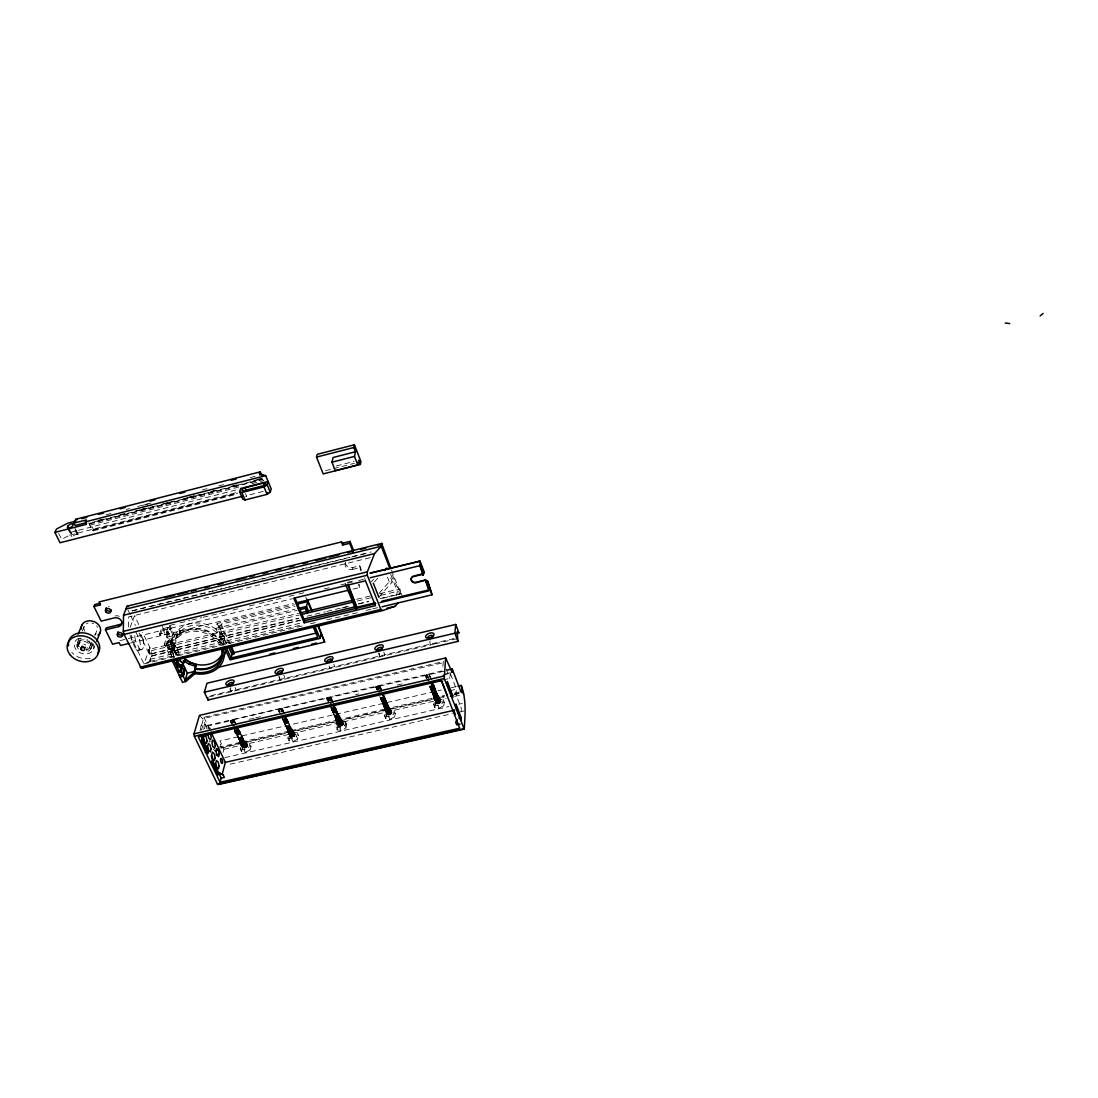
<?xml version="1.0" encoding="UTF-8"?>
<svg xmlns="http://www.w3.org/2000/svg" width="1098" height="1098" viewBox="0 0 1098 1098"><rect width="100%" height="100%" fill="white"/><g stroke="black" fill="none" stroke-linecap="round" stroke-linejoin="round"><path stroke-width="0.75" stroke-dasharray="5 3.75" d="M225.79 643.524A26.887 21.686 15.3 0 0 205.985 624.282A26.887 21.686 15.3 0 0 178.658 629.648C173.525 635.866 170.67 644.293 170.986 652.349L172.757 652.336L175.062 645.391L179.111 654.394M172.757 652.336L172.77 646.969L171 646.598M177.08 655.355L173.306 645.404L173.319 639.681L175.872 640.216L175.845 645.391L179.77 654.106M174.555 644.155L173.758 643.991L173.745 649.357L174.541 649.343C174.157 642.838 176.421 636.085 180.69 631.158A24.293 19.586 15.3 0 1 206.122 626.546A24.293 19.586 15.3 0 1 223.484 644.993M336.345 720.59C342.919 733.327 331.171 717.817 340.407 720.672C344.141 718.737 332.9 709.733 333.586 705.616L341.986 725.504C336.743 728.592 333.092 717.255 339.68 717.886M128.48 626.917L128.59 616.925L370.602 557.551M206.273 728.811L206.287 728.345A2.759 0.974 77.4 0 0 204.502 724.611L201.085 725.545A2.759 0.988 77.4 0 0 200.893 727.686A2.759 0.988 77.4 0 0 201.758 730.197M335.412 707.839L342.96 724.639L340.943 719.423L343.139 724.323L341.149 719.492L343.152 723.5L341.464 719.657L343.235 724.021L341.986 725.504L332.955 707.62M282.982 720.027L290.407 736.785L293.811 736.525L295.033 734.521L285.109 716.816M461.105 711.971L461.393 708.622L455.89 694.224L456.356 689.187L450.317 673.403L442 675.325M443.139 679.95L449.823 678.399L450.317 673.403M236.523 729.868L246.103 747.436L247.448 745.679L245.65 741.74L244.387 741.356L237.113 727.905L246.103 747.436C241.025 750.442 236.99 739.476 243.605 739.942M442.851 666.472L443.372 661.559L203.926 717.323L200.042 730.692M335.878 667.145L435.041 643.853L435.124 642.893A5.449 5.174 -57.9 0 0 434.767 640.985M384.327 696.557L391.602 713.508L389.653 708.251L391.849 712.616L390.215 708.594L391.766 712.369L388.816 712.204L387.004 714.427L390.229 714.606L391.766 712.369L381.884 692.92L390.655 714.373L382.571 697.724M384.382 655.739L384.478 654.806A5.421 5.119 -60.3 0 0 384.135 652.898L383.724 652.075M379.373 653.104L379.277 654.037A5.421 5.119 -60.1 0 0 379.606 655.945L380.073 656.659M208.908 696.969L284.615 679.182L284.711 678.235A5.38 5.01 -63.6 0 0 284.409 676.354L283.778 675.188M235.494 690.711L235.603 689.777A5.366 4.941 -64.7 0 0 235.301 687.897L235.123 687.485M279.743 676.546L279.647 677.48A5.38 5.01 -63.4 0 0 279.949 679.36L280.333 680.184M390.723 574.391L397.325 591.369L396.405 596.832L396.707 594.841L381.775 598.437M346.735 724.845L345.623 722.059L341.643 721.304L336.825 723.815L335.988 727.109L337.141 729.772L341.121 730.541L345.952 728.015L346.735 724.845L345.623 722.059L344.813 725.339L345.952 728.015L345.623 722.059M443.784 705.671L444.347 702.404L443.304 699.701L439.09 698.973L434.3 701.498L433.71 704.751L434.767 707.469L438.98 708.21L443.784 705.671L442.727 702.953L443.304 699.701M434.767 707.469L435.357 704.202L434.3 701.498M360.583 570.754L359.746 565.813L352.815 567.515A5.545 4.694 11.2 0 1 345.486 563.027M345.623 562.56A5.559 4.694 11.1 0 0 346.488 567.803A5.559 4.694 11.1 0 0 352.431 569.437L352.815 567.515M394.621 716.898L395.307 713.618L394.223 710.928L390.119 710.2L385.316 712.712L384.602 715.992L385.714 718.668L389.804 719.423L394.621 716.898L393.523 714.208L394.223 710.928M385.714 718.668L386.427 715.402L385.316 712.712M437.704 695.391L433.655 696.434L434.149 698.163L437.073 698.493L439.406 697.422L431.363 681.487L439.804 703.132L437.539 703.845L436.098 703.187L429.62 686.195M234.533 730.033L242.754 747.683L240.284 742.399L243.372 742.866L245.65 741.74L247.448 745.679L245.54 741.658L247.105 746.558L239.048 730.074M171.755 644.361L174.582 635.413L169.847 625.393L166.855 634.026L171.755 644.361L166.8 645.555L172.221 656.933M433.737 685.152L440.737 702.267L439.324 697.216C441.725 701.087 442.576 712.273 431.336 684.905M430.073 640.752L429.867 642.152A5.449 5.188 -57.6 0 0 430.21 644.059L430.622 644.883M337.141 729.772L337.964 726.478L336.825 723.815M230.813 687.65L230.594 689.009A5.366 4.955 -64.6 0 0 230.882 690.889L231.253 691.713M223.127 752.308L223.951 749.248L219.998 740.93L441.369 690.011M209.045 742.166L209.416 740.834L210.267 741.603M297.764 739.023L296.584 736.374L297.517 733.08L293.633 732.311L288.815 734.823L287.854 738.117L289.048 740.752L292.933 741.534L297.764 739.023L298.683 735.715L297.517 733.08M289.048 740.752L289.996 737.458L288.815 734.823M217.184 623.499L224.363 639.242L222.921 644.197L215.702 628.399L217.184 623.499L294.47 604.765M228.919 643.62L220.712 625.599L221.151 624.131L295.019 606.247M224.582 643.799L218.022 629.442L219.051 626.011L220.712 625.599M452.39 669.327L231.651 720.123L230.237 720.837L231.664 723.898L230.237 720.837L208.359 725.915L206.959 725.462L207.481 728.962L210.816 728.194M250.042 749.92L251.085 746.613L249.877 743.991L246.103 743.195L241.272 745.707L240.201 749.014L241.423 751.622L245.211 752.432L250.042 749.92L248.834 747.285L249.877 743.991M241.423 751.622L242.493 748.314L241.272 745.707M173.896 657.51L173.278 652.088L171.439 650.304L173.086 649.906L174.911 651.69L175.927 655.904M174.211 657.455L172.276 652.336L173.086 649.906M221.549 643.593A25.185 20.272 15.3 0 0 201.936 629.003A25.185 20.272 15.3 0 0 178.754 634.617L179.386 635.083L180.69 631.158L178.658 629.648L176.353 636.538L177.766 637.581L180.058 630.691L176.778 635.028L170.629 652.734L171.659 656.961L173.8 657.057M174.541 649.343L175.845 645.391L173.306 645.404M170.945 642.646L173.264 635.728L169.202 627.15M173.566 634.973L173.909 633.985L172.262 635.289L172.935 636.716L174.253 636.401L173.566 634.973L172.262 635.289M170.588 640.216L171.919 639.901L172.592 641.328L171.274 641.657L170.588 640.216L172.249 638.912L172.921 640.34L171.604 640.656M168.845 631.734L167.184 633.038L167.87 634.479L169.188 634.164L168.845 631.734L167.527 632.05L172.262 642.33L164.329 644.238L170.849 657.894M170.863 629.236L171.206 628.262L169.545 629.566L170.863 629.236L170.519 626.821L162.614 628.742L160.226 635.632L166.855 634.026M167.143 641.259L166.32 643.689L167.349 647.93L169.202 649.728L170.012 647.298L168.982 643.071L167.143 641.259L168.79 640.861L170.629 642.673L171.645 646.9L170.835 649.33L168.996 647.532L167.967 643.291L168.79 640.861M166.8 645.555L169.147 638.638L174.074 637.444L174.582 635.413L166.69 637.32L164.329 644.238M167.87 634.479L169.531 633.175M160.226 635.632L159.539 634.191L166.169 632.585L168.529 625.709M149.081 662.382L151.208 656.275L148.765 649.453L298.436 613.329M129.907 634.973L144.016 663.906L150.11 661.312L152.087 655.63L151.4 650.675L142.534 632.311M159.539 634.191L161.941 627.315M149.822 647.422L144.016 663.906L304.709 625.352M130.086 627.493L134.519 615.69L138.883 624.762M440.669 700.936L437.416 701.197L436.098 703.187L429.73 686.717M93.591 648.891L94.826 645.802M91.065 645.006L91.944 642.824A7.425 5.861 18.7 0 0 91.614 642.056M94.922 635.44L97.297 629.525M90.86 648.822L93.206 642.975M89.267 648.136L90.365 645.404M77.066 646.708L80.415 638.611M78.864 643.579L79.756 641.397M77.258 642.879L79.385 637.76M82.24 631.185L84.683 625.284M88.746 523.019L92.163 530.197L93.371 530.828L93.797 529.854L90.009 522.936M338.568 724.68L336.661 720.755C335.123 726.505 346.515 723.294 341.547 720.068L342.754 723.129L341.327 720.288L342.439 723.019L341.149 720.398L342.068 722.964L340.929 720.494L341.643 722.964L340.407 720.672L340.737 723.157L339.433 720.878L340.284 723.321L339.09 720.919L339.845 723.541L338.39 720.961L339.433 723.788L338.047 720.961L339.076 724.076L337.415 720.919L338.788 724.378L337.127 720.878L338.568 724.68L336.88 720.823M286.99 719.012L294.786 735.66L292.699 730.486L295.101 734.768L293.358 730.801L295.033 734.521L292.219 734.329L290.297 736.552L287.47 729.992L291.409 728.976M284.615 679.182L334.245 667.529L334.341 666.582A5.408 5.065 -62.2 0 0 334.012 664.688L333.833 664.263M246.734 744.938L245.376 742.344L246.377 744.869L245.183 742.44L245.979 744.883L244.676 742.619L245.54 744.938L243.715 742.824L244.634 745.226L243.372 742.866L244.195 745.432L242.658 742.907L243.783 745.693L242.301 742.907L243.427 745.967L241.642 742.879L243.111 746.269L241.34 742.838L242.658 747.45L240.833 742.728C241.958 750.73 244.154 742.811 247.393 745.418M58.702 533.436L61.625 539.351L69.613 535.179L72.015 531.94L237.113 489.708M295.033 734.521L293.427 731.007L294.648 734.137L293.193 731.323L294.346 734.027L293.029 731.419L293.99 733.972L292.823 731.529L293.578 733.972L292.301 731.707L293.139 734.04L291.341 731.899L292.219 734.329L290.984 731.941L291.78 734.548L290.284 731.982L291.368 734.795L289.941 731.995L291.011 735.084L289.296 731.954L290.709 735.372L288.994 731.913L290.49 735.687L288.513 731.803L290.339 735.989L288.321 731.721L290.27 736.278C283.929 728.056 291.162 734.26 293.427 730.897M379.181 593.195L389.268 581.762L392.288 581.899L389.872 575.709M378.851 597.161L392.288 581.899M371.385 581.775L373.649 579.25M374.432 581.913L377.822 578.111M390.078 709.034L391.327 712.012M388.445 706.7L384.437 707.73L387.141 714.647L380.251 697.587M204.502 724.611L204.297 724.804A2.759 0.974 77.4 0 0 204.681 728.948M435.357 704.202L440.147 701.677L444.347 702.404M433.71 704.751L437.91 705.492L442.727 702.953M386.427 715.402L391.217 712.876L395.307 713.618M384.602 715.992L388.706 716.733L393.523 714.208M337.964 726.478L342.768 723.966L346.762 724.721M335.988 727.109L339.982 727.878L344.813 725.339M289.996 737.458L294.813 734.946L298.683 735.715M287.854 738.117L291.739 738.899L296.584 736.374M242.493 748.314L247.311 745.817L251.085 746.613M240.201 749.014L243.989 749.81L248.834 747.285M387.004 713.865L385.302 709.596L387.127 713.563L385.741 709.733L387.347 713.261L386.016 709.775L387.635 712.959L386.633 709.816L387.978 712.671L386.963 709.816L388.376 712.424L387.663 709.775L388.816 712.204L388.006 709.733L389.749 711.916C387.731 708.677 390.957 708.347 391.012 711.902L389.749 709.253L390.627 711.847L389.529 709.349L390.202 711.847L388.994 709.541L384.89 709.226L387.004 714.427L385.137 709.528M126.297 509.403L129.619 508.552M137.703 506.494L151.126 503.021M202.265 489.928L208.894 488.226M250.275 477.603L256.905 475.901M106.094 514.784L112.723 513.082M143.069 505.217L148.038 503.941M218.708 485.879L225.337 484.177M257.728 479.318L262.71 478.055M98.106 520.452L104.708 518.764M119.6 514.948L126.215 513.246M141.093 509.431L147.708 507.743M162.586 503.927L174.17 500.963M189.048 497.147L195.664 495.445M210.542 491.643L217.157 489.941M232.035 486.126L238.65 484.438M253.542 480.622L260.157 478.92M98.683 520.479L105.312 518.778M120.231 514.948L126.86 513.26M135.136 511.133L140.119 509.856M141.766 509.431L153.363 506.466M166.622 503.062L174.911 500.935M183.188 498.821L188.17 497.545M189.817 497.12L201.414 494.141M211.365 491.602L217.994 489.9M231.239 486.51L239.529 484.383M257.756 479.716L261.063 478.865M93.316 522.085L261.955 478.879L263.712 480.636L248.807 484.451M89.405 523.526L262.449 479.236M89.569 523.897L262.587 479.579M89.748 525.173L238.87 487.004M336.386 465.936L353.94 461.448M69.613 535.179L237.346 492.329M92.163 530.197L237.758 493.002M93.797 529.854L237.278 493.208M325.488 470.699L331.939 469.052M333.545 468.64L354.489 463.287M93.371 530.828L236.976 494.155M263.191 491.396L248.258 495.198A2.951 1.222 -22.3 0 0 245.678 496.516M131.925 610.79L371.014 552.006M132.364 610.968L148.971 606.878M150.632 606.467L165.592 602.802M167.253 602.39L182.213 598.712M183.874 598.3L210.459 591.767M212.12 591.355L227.08 587.677M228.741 587.279L243.701 583.601M245.362 583.189L288.568 572.566M290.229 572.154L305.175 568.476M306.836 568.078L350.042 557.455M351.703 557.043L366.663 553.365M352.431 569.437L359.389 567.735M170.176 625.311L178.425 623.307M180.072 622.895L189.981 620.494M191.642 620.082L201.538 617.68M203.199 617.268L218.049 613.658M219.71 613.26L224.665 612.053M232.913 610.035L241.162 608.031M249.424 606.027L257.673 604.01M259.334 603.612L280.8 598.383M289.048 596.379L297.311 594.375M298.958 593.963L303.913 592.769M347.297 582.365L353.872 580.76M324.239 588.926L329.235 587.718M340.902 584.877L345.897 583.669M347.558 583.258L354.215 581.638M358.621 580.567L366.842 578.564M170.19 627.809L168.872 628.125L169.545 629.566M119.902 640.628L292.48 598.684M166.169 632.585L167.486 632.27M132.076 641.397L135.493 640.573L139.46 648.726L136.056 649.549L132.076 641.397A10.143 3.843 76.1 0 1 131.486 634.164M136.056 649.549A10.143 3.843 76.1 0 0 139.597 639.791L142.987 638.967L139.048 630.856M130.525 643.057L293.262 603.584M353.048 589.091L359.691 587.485L359.128 584.205M215.702 628.399L294.964 609.225M218.022 629.442L297.187 610.31M138.252 650.455L141.656 649.632M356.63 599.275L369.944 596.063M379.922 593.661L399.878 588.844L402.088 595.912M151.4 650.675L299.287 615.017M357.454 600.99L370.74 597.779M380.718 595.377L397.325 591.369M167.349 647.93L168.996 647.532M167.857 648.424L169.504 648.026M168.268 648.822L169.916 648.424M150.865 653.804L298.67 618.201M306.973 616.198L313.616 614.606M315.277 614.207L325.241 611.806M326.902 611.408L348.505 606.206M358.47 603.804L368.434 601.402M380.059 598.602L401.648 593.4M139.117 633.066L149.452 654.394L298.807 618.421M341.945 608.031L348.588 606.439M358.538 604.037L368.503 601.635M398.519 594.416L400.756 593.867L399.878 588.844M152.087 655.63L300.015 620.027M151.208 656.275L300.742 620.301M177.437 650.538L175.076 651.1L169.147 638.638M170.629 652.734L172.276 652.336M150.165 659.239L300.056 623.211M150.11 661.312L302.664 624.68M171.659 656.961L173.292 656.563M310.459 623.76L317.02 622.195M326.847 619.835L357.44 612.698M366.197 610.392L371.11 609.212M372.744 608.814L377.671 607.633M210.816 695.665L453.954 638.542M435.041 643.853L458.237 638.405M199.438 715.374L202.595 718.71L443.002 662.753M206.959 725.462L444.8 670.302M446.461 669.917L451.443 668.751M249.081 719.327L254.077 718.174M255.738 717.79L262.395 716.253M355.587 694.677L358.909 693.895M397.188 685.042L402.184 683.876M445.445 673.856L452.101 672.319M451.333 687.719L457.976 686.195M449.727 690.711L456.356 689.187M218.516 747.285L240.256 742.303L242.946 747.875L234.505 729.799L243.523 748.095L235.082 730.019M239.391 730.609L244.387 741.356L287.992 731.35L290.599 736.978L282.433 718.737M335.741 708.388L340.407 719.327L384.89 709.116L387.361 714.839L380.333 697.71M383.998 695.542L389.145 708.141L434.081 697.834L436.469 703.598L429.702 686.319M433.422 684.123L438.376 696.846L444.814 695.377M454.476 693.154L460.913 691.685M444.223 696.434L221 747.614L219.998 740.93M454.215 694.142L459.211 692.989M220.835 748.218L444.168 697.024M454.16 694.732L459.17 693.579M223.951 749.248L446.227 698.342M454.586 696.42L464.605 694.128M224.843 757.634L448.794 706.536M458.827 704.243L462.176 703.489M230.113 764.153L452.376 713.618M460.735 711.724L464.083 710.969M83.764 644.21L84.285 644.265A2.018 1.592 18.7 0 1 85.603 645.02M234.382 729.607C232.858 735.797 243.564 735.344 238.939 730.307M175.145 634.301L177.519 635.358M213.437 749.261L215.126 750.785M175.09 651.155L178.507 656.371M236.688 728.139L246.83 746.873L244.387 741.356M236.976 729.703L246.487 747.162L237.429 727.686M329.565 667.831L329.908 668.545M236.07 729.978L245.678 747.669L237.25 729.594M439.31 697.655L440.394 700.771L439.035 697.875L440.065 700.661L438.843 697.999L439.68 700.62L438.61 698.095L439.241 700.62L438.061 698.287L438.308 700.812L437.073 698.493L437.855 700.977L436.729 698.534L437.416 701.197L436.043 698.575L437.018 701.444L435.714 698.561L436.661 701.732L435.11 698.52L436.386 702.034L434.849 698.465L436.181 702.336L434.424 698.342L436.071 702.638L434.273 698.246L436.03 702.926L434.149 698.163L436.098 703.187M245.54 742.248L247.242 745.213L245.746 741.932M236.097 725.009L233.38 719.89L234.588 722.553M235.645 730.033L245.225 747.862L236.797 729.786M284.684 717.063L294.525 735.962L292.164 730.39L336.194 720.288L338.733 725.956L330.841 707.565M284.958 718.627L294.195 736.25L285.411 716.596M284.492 718.792L293.811 736.525L285.027 716.87M235.247 730.033L244.772 748.013L236.344 729.923M284.039 718.915L293.386 736.758L285.233 718.517M286.88 719.245L288.266 721.949L284.327 722.978L291.203 737.197L283.037 718.957M283.6 718.97L292.933 736.95L284.78 718.71M284.135 713.892L281.5 708.732L282.653 711.422M233.38 722.827L231.966 720.055L234.423 725.709M232.474 723.06L231.074 720.288L233.545 725.86M234.89 729.978L244.319 748.095L235.892 730.019M236.715 734.137L243.907 748.122L235.466 730.046M333.161 705.863L342.7 724.941L340.407 719.327M334.108 708.841L342.37 725.229L333.888 705.396M233.023 719.917L234.368 722.566M283.188 718.97L292.466 737.101L284.313 718.861M332.488 707.73L341.56 725.737L334.3 708.759M231.788 723.225L230.456 720.562L232.858 725.833M236.358 724.46L234.08 719.863L235.15 722.429M335.302 708.073C339.982 711.792 330.416 714.318 331.376 708.855M239.707 740.958L243.193 748.013L234.766 729.937M332.049 707.785L341.107 725.929L333.229 707.524M282.831 718.915L292.013 737.183L283.86 718.943M69.366 529.044L72.99 536.442A2.923 1.153 -24.4 0 1 76.284 534.328A2.923 1.153 -24.4 0 1 78.246 535.11L73.895 526.216M68.186 528.536L71.823 535.934M67.472 527.685L71.837 536.579M332.639 702.679L330.1 697.463L331.212 700.167M76.05 530.032L78.219 534.479M74.897 530.142L77.08 534.589M383.037 697.546L391.025 714.098L382.269 692.66M282.447 711.435L281.143 708.759L282.268 711.531M381.459 693.167L391.355 713.81L389.145 708.141M233.009 722.923L231.651 720.123L233.998 725.805M232.158 723.129L230.827 720.37L233.188 725.86M128.054 610.214L130.264 614.784M131.005 616.307L135.438 625.448M135.672 631.679L139.597 639.791M331.623 707.785L340.654 726.08L332.763 707.675M382.104 697.848L390.229 714.606L383.216 697.477M279.839 712.108L278.549 709.418L280.855 714.729M231.719 723.925L230.347 720.659L232.625 725.737M284.382 713.343L282.172 708.718L283.215 711.298M282.543 718.792L291.588 737.225L283.421 718.984M287.47 729.992L290.874 737.115L282.708 718.874M241.08 742.797L242.878 746.585M162.614 628.742L166.69 637.32M209.8 728.962L208.359 725.915L207.481 728.962L202.595 718.71M203.926 717.323L209.636 729.333M381.651 697.93L389.776 714.812L382.763 697.669M233.737 719.863L234.958 722.429M241.958 742.907L243.427 745.967M168.516 632.722L169.188 634.164M162.271 626.34L176.243 655.739M383.573 695.418L385.522 699.55L381.514 700.579L388.006 715.059L380.979 697.93M331.267 707.73L340.188 726.176L332.31 707.771M330.018 700.455L328.686 697.628L330.978 703.393M381.651 691.342L379.181 686.072L380.265 688.817M244.676 741.383L247.105 746.558M230.621 720.466L231.884 723.17M230.264 720.755L231.445 723.253M431.802 684.74L440.188 702.857L432.31 682.668M381.226 697.944L389.31 714.949L382.296 697.82M331.006 700.195L329.743 697.477L330.827 700.277M280.223 711.998L278.933 709.226L281.212 714.757M237.772 727.398L246.83 746.873M243.989 749.81L245.211 752.432M430.938 681.721L440.49 702.569L438.376 696.846M278.288 709.692L279.633 712.643M245.376 741.575L247.421 745.954M246.103 743.195L247.311 745.817M243.015 742.893L244.195 745.432M430.855 685.028L439.378 703.365L432.077 684.63M282.062 711.545L280.786 708.786L282.968 714.469M279.619 712.122L278.412 709.514L280.621 714.633M229.894 688.817L231.047 691.315M231.349 720.206L232.639 723.006M330.951 707.62L339.762 726.203L331.871 707.798M335.714 718.915L339.021 726.094L331.129 707.702M288.733 731.858L290.49 735.687M236.468 733.999L240.256 742.303M431.061 686.524L438.926 703.557L431.61 684.823M333.614 703.681L330.759 697.45L331.774 700.057M293.317 731.213L294.648 734.137M289.598 731.982L291.011 735.084M219.051 626.011L226.874 643.181M232.309 720L233.586 722.8M380.841 697.889L388.843 715.045L381.829 697.916M281.843 708.718L283.023 711.298M221.151 624.131L230.017 643.648M224.363 639.242L226.394 643.716M433.628 685.399L434.89 688.172L430.841 689.228L437.128 703.818L430.375 686.538M379.071 689.091L377.794 686.236L379.977 692.056M378.137 689.324L376.847 686.483L379.071 692.207M244.058 742.77L245.087 745.048M292.452 730.431L294.786 735.66M278.329 709.61L279.468 712.135M428.769 674.57L431.157 679.895M430.622 686.552L438.459 703.708L431.143 684.974M278.714 709.322L279.935 712.039M291.739 738.899L292.933 741.534M380.059 688.83L378.837 686.099L379.881 688.926M329.633 700.551L328.357 697.697L330.539 703.475M327.945 700.949L326.875 698.342L327.973 700.895M280.114 679.786L278.659 676.478M293.633 732.311L294.813 734.946M285.755 716.308L294.525 735.962M290.641 731.968L291.78 734.548M328.151 700.895L326.971 698.246L329.098 703.42M380.512 697.793L388.404 715.072L381.39 697.944M384.437 707.73L387.649 714.976L380.622 697.848M330.622 700.304L329.386 697.518L331.486 703.242M244.936 742.536L245.979 744.883M341.602 719.959L343.152 723.5M341.464 720.178L342.754 723.129M328.124 701.416L326.82 698.438L328.165 701.567M282.488 708.718L283.778 711.669M280.429 708.841L281.664 711.655M430.224 686.497L437.992 703.804L431.24 686.511M382.035 691.109L379.839 686.072L380.814 688.707M330.443 697.45L331.569 700.057M337.717 720.947L339.076 724.076M336.208 720.398L338.527 725.778L332.68 711.833L339.364 726.176L331.472 707.785M427.671 677.85L426.436 674.982L428.563 680.76M291.684 731.844L292.672 734.15M377.808 689.393L376.587 686.579L378.686 692.207M340.696 719.368L342.96 724.639M379.784 656.371L378.385 652.953M378.686 689.187L377.451 686.319L379.537 692.138M375.859 687.074L376.943 689.613M341.643 721.304L342.768 723.966M331.061 697.463L332.406 700.579M334.217 705.108L342.7 724.941M338.733 720.947L339.845 723.541M339.982 727.878L341.121 730.541M426.902 678.042L425.722 675.284L427.795 680.746M433.655 696.434L436.771 703.736L430.004 686.456L437.539 703.845L430.787 686.552M377.149 689.544L376.024 686.868L378.055 692.097M245.472 493.592L246.734 496.571M341.327 719.561L343.235 724.021M328.055 697.779L329.263 700.634M292.576 731.611L293.578 733.972M379.675 688.94L378.481 686.14L380.498 691.918M305.766 597.175L307.632 601.58M293.262 730.705L295.088 735.042M385.508 709.665L387.127 713.563M329.702 668.147L329.51 667.708A5.408 5.065 -62 0 1 329.208 665.813M329.043 697.573L330.224 700.414M431.528 679.648L429.414 674.57L430.347 677.233M379.524 686.058L380.622 688.693M386.318 709.802L387.635 712.959M327.108 698.15L329.345 703.516M339.776 720.823L340.737 723.157M425.379 675.586L426.422 678.139M375.914 686.977L376.971 689.544M427.342 677.933L426.161 675.078L428.165 680.76M389.419 708.183L391.602 713.508M376.367 686.675L378.316 692.179M388.706 716.733L389.804 719.423M379.73 696.516L387.004 714.427M428.234 677.713L427.053 674.817L429.044 680.691M426.669 678.07L425.571 675.38L427.52 680.664M390.023 708.402L391.862 712.904M380.128 686.085L381.335 689.077M390.119 710.2L391.217 712.876M382.584 692.358L391.355 713.81M387.32 709.802L388.376 712.424M377.136 686.387L378.316 689.269M340.682 720.59L341.643 722.964M358.483 584.493L359.691 587.485M439.2 697.765L440.394 700.771M435.398 698.548L436.661 701.732M434.616 698.41L436.181 702.336M359.746 565.813L361.544 570.329M364.55 577.864L365.758 580.883M378.137 686.181L379.277 689.05M429.098 674.57L430.155 677.233M388.349 709.679L389.282 712.039M425.448 675.49L426.477 678.084M439.406 697.422L440.861 701.142M438.637 696.901L440.737 702.267M437.91 705.492L438.98 708.21M425.928 675.174L427.026 677.974M387.457 577.123L389.268 581.762M391.451 569.903L400.756 593.867M392.357 574.913L399.796 594.032M439.214 697.12L440.971 701.663M432.626 682.38L440.49 702.569M436.386 698.561L437.416 701.197M426.724 674.899L427.849 677.795M389.268 709.445L390.202 711.847M446.282 669.162L449.823 678.399M437.416 698.438L438.308 700.812M438.349 698.191L439.241 700.62M427.383 674.735L429.483 680.609M148.765 649.453L149.452 654.394M201.305 725.366A2.759 0.988 77.4 0 1 203.075 729.086L203.061 729.69A2.759 0.988 77.4 0 1 202.979 730.197M88.814 640.82A5.682 4.488 18.7 0 1 86.522 648.245M79.605 644.32A5.682 4.488 18.7 0 1 80.072 640.889L80.456 640.436A5.682 4.488 18.7 0 1 84.834 639.077M86.975 639.64A5.682 4.488 18.7 0 1 87.634 639.969M96.171 633.615A7.329 5.819 18.9 0 1 94.703 634.411M84.848 631.24A7.329 5.819 18.9 0 1 84.285 625.942M86.495 623.719A7.329 5.819 18.9 0 1 88.101 623.101M91.779 623.074A7.329 5.819 18.9 0 1 93.605 623.664M96.61 625.846A7.329 5.819 18.9 0 1 97.571 627.287M92.15 643.62A7.425 5.861 18.7 0 1 86.069 649.7M79.289 646.749A7.425 5.861 18.7 0 1 81.17 638.103M86.317 650.304A5.696 4.488 18.7 0 0 88.416 643.497A5.696 4.488 18.7 0 0 79.55 642.618L79.166 643.071A5.696 4.488 18.7 0 0 78.713 646.502M78.397 648.932A7.439 5.874 18.7 0 1 80.264 640.285A7.439 5.874 18.7 0 1 90.736 644.224A7.439 5.874 18.7 0 1 86.111 651.828M90.228 658.347A15.976 12.613 18.7 0 1 71.795 652.336M93.055 643.675A10.006 7.892 18.7 0 1 88.403 653.571A10.006 7.892 18.7 0 1 75.46 648.698A10.006 7.892 18.7 0 1 78.946 638.35M179.386 635.083A24.376 19.627 15.3 0 1 201.826 629.648A24.376 19.627 15.3 0 1 220.808 643.771M176.353 636.538A27.052 21.754 15.2 0 1 221.645 644.787M177.766 637.581A25.24 20.299 15.2 0 1 201.003 631.954A25.24 20.299 15.2 0 1 220.684 646.571M142.987 638.967A10.143 3.829 76.1 0 1 139.46 648.726M135.493 640.573A10.143 3.829 76.1 0 1 134.793 635.509M115.166 615.923A5.49 4.406 18.4 0 1 119.298 616.335M108.51 606.494A2.855 2.292 18.9 0 1 109.237 606.563M434.081 697.834L436.235 703.42L434.081 697.834M294.882 734.301L293.399 731.103L294.882 734.301M290.407 736.785L288.005 731.446L290.407 736.785"/><path stroke-width="1.5" d="M398.437 602.528L395.225 606.261L382.708 610.543L141.409 668.353L124.033 634.466L123.305 631.364L123.525 615.237L126.997 606.22L381.692 543.441L390.819 568.311M382.708 610.543L380.855 609.431L367.254 575.228L367.336 571.852L374.555 553.57L381.212 546.255L381.692 543.441M452.101 672.319L451.443 668.751L452.39 669.327L452.101 672.319L445.651 657.949L199.438 715.374L194.003 733.862L194.346 736.264L217.514 784.315L218.433 784.548L464.207 729.127C465.236 714.427 466.403 699.261 461.297 685.427L457.976 686.195M461.105 719.931L461.284 717.845L455.972 704.01L455.78 706.083L461.105 719.931L459.362 717.31M452.554 697.71L452.76 695.638L447.353 681.584L447.147 683.642L452.554 697.71L450.798 695.061M457.948 641.383L454.874 633.203L455.739 624.433L206.987 683.217L204.338 692.207L208.016 700.016L457.948 641.383L457.166 631.721L458.895 632.873L455.574 633.67M464.207 729.127L444.223 678.509L445.651 657.949M369.889 573.074L420.067 561.133L424.034 571.633L423.087 575.187L419.642 564.756L423.224 574.213L413.74 576.505A3.829 3.239 7.9 0 0 411.311 580.513A3.829 3.239 7.9 0 0 416.128 582.764L425.667 579.977L416.197 582.256A3.829 3.239 7.9 0 1 411.379 580.005A3.829 3.239 7.9 0 1 413.809 576.011M380.004 602.624L429.002 590.848L425.599 580.471L428.549 588.267M423.087 575.187L424.034 571.633M382.063 606.782L432.036 594.8L427.657 581.199L425.667 579.977M223.402 649.028A27.052 21.754 15.2 0 1 193.756 673.431L196.281 664.372A24.293 19.586 15.3 0 0 221.645 654.957M193.756 673.431L196.281 664.372L190.297 662.451L182.735 657.331M348.56 585.454L357.138 608.127L347.723 584.918M353.295 552.486L349.631 543.29L350.001 541.396L343.015 543.126L341.396 541.945L99.122 601.951L100.563 604.874L93.92 606.521L101.153 621.125L114.398 617.886A5.504 4.406 18.4 0 1 121.494 621.015A5.504 4.406 18.4 0 1 118.666 626.601L105.463 629.827L112.572 644.21L119.147 642.605L120.56 645.473L128.864 643.455M217.541 667.502L324.679 642.042L318.393 625.654M349.631 543.29L342.631 545.02L343.015 543.126M360.364 464.44L360.94 461.64L354.434 444.759L317.212 454.339L316.498 457.111L323.196 473.911L360.364 464.44L358.73 460.227L357.756 464.907L335.288 470.63L331.967 462.176L333.065 457.509L355.478 451.758L353.831 447.517L354.434 444.759M224.28 647.189L230.058 659.829L320.026 638.391L321.069 633.464M357.756 464.907L354.476 456.411L355.478 451.758M308.442 610.996L306.52 606.439L307.632 601.58L297.764 603.969M304.215 622.786L293.77 598.245L365.51 580.815L375.434 605.684L304.215 622.786L304.681 620.741L294.909 597.751M220.08 782.27L198.244 736.868L441.355 680.719L459.691 728.194L220.08 782.27L221.192 778.111L212.312 759.624L211.736 761.738L218.09 774.982L218.667 772.855L220.492 773.363L223.127 774.763L224.376 777.384L221.192 778.111M222.139 774.474L225.337 762.355L211.063 732.325M219.284 754.12L218.598 756.659L216.91 755.15L215.922 751.073L216.635 748.465L218.296 750.058L219.284 754.12L216.114 754.848M200.742 735.482L208.483 751.622L207.893 753.736L201.428 740.285L203.967 734.74M313.204 626.656L317.734 637.362L231.06 658.018L232.049 654.532L233.696 654.147L234.107 652.651L231.39 646.653M270.259 492.233L267.143 484.753L268.118 481.446L240.682 488.459L239.625 491.808L242.809 499.219L245.101 499.961L267.089 494.361L270.259 492.233L271.22 488.898L265.675 475.626L259.485 473.76L260.048 471.893L262.216 475.461M187.333 673.143L185.123 680.184L195.458 671.207L187.333 673.143L183.366 664.77L181.733 665.168M182.021 675.38L183.901 674.186M182.693 673.266L183.517 670.672L185.137 670.288M180.388 675.764L179.976 677.027L182.515 682.352L185.782 681.57L183.256 676.258L185.191 668.627L182.68 675.037L181.129 671.784L183.366 664.77M183.641 663.343L178.617 659.61L183.16 663.81L184.917 659.363L181.115 667.859L176.229 663.357L177.588 659.171M181.129 671.784L179.482 672.168L181.294 666.568M181.115 667.859L182.007 665.059M183.654 674.995L179.399 675.819L179.811 674.556M176.229 663.357L177.643 662.602L178.617 659.61M177.354 658.896L176.558 661.339L177.574 665.553L179.386 667.296L179.784 666.074M178.137 666.527L178.549 665.237L180.182 664.853M118.666 626.601L119.421 624.625A5.49 4.406 18.4 0 0 122.303 622.497M105.463 629.827L106.245 627.85L119.421 624.625M96.679 641.177L100.371 631.899M81.293 649.7L82.185 646.091M93.92 606.521L94.73 604.573L99.698 603.351M78.123 634.164L81.966 624.927M242.205 496.31L60.033 542.755L54.9 532.393L86.605 524.268L85.438 521.852L86.317 519.93L73.964 523.101L75.144 525.503L85.932 522.744M73.964 523.101L75.748 519.272L260.048 471.893M67.911 526.093L67.458 527.054A2.937 1.139 -24.3 0 0 69.421 527.822A2.937 1.139 -24.3 0 0 72.729 525.695L73.182 524.734A2.937 1.139 -24.3 0 0 71.219 523.979A2.937 1.139 -24.3 0 0 67.911 526.093L69.366 529.044M54.9 532.393L56.52 529.016L67.733 523.183L75.762 521.125M183.352 660.872L189.295 664.29L190.297 662.451M457.166 719.78L455.629 722.113L456.699 724.858L460.048 724.104M384.602 570.507L386.867 567.982M185.782 681.57L196.117 672.594M1040.122 315.922L1043.1 313.452M239.625 491.808L241.917 492.535L263.959 486.894L267.143 484.753M141.409 668.353L144.03 667.213M316.498 457.111L353.831 447.517M81.952 518.64L86.92 517.364M98.532 514.372L103.5 513.095M120.08 508.841L125.062 507.564M149.932 501.168L154.9 499.892M179.77 493.496L184.752 492.22M231.184 480.293L236.152 479.016M85.438 521.852L265.675 475.626M331.967 462.176L354.476 456.411M245.101 487.773L263.383 483.093A2.965 1.222 -22 0 1 265.716 483.806A2.965 1.222 -22 0 1 262.546 485.934L244.195 490.614A2.965 1.208 -22.3 0 1 241.903 489.9A2.965 1.208 -22.3 0 1 245.101 487.773L246.364 490.737M164.673 597.71L174.651 595.253M177.972 594.43L187.95 591.973M191.272 591.149L196.268 589.928M204.585 587.869L209.567 586.648M217.884 584.603L222.867 583.367M236.166 580.087L246.144 577.63M249.466 576.821L254.462 575.585M262.765 573.54L267.761 572.305M276.065 570.26L281.061 569.038M289.364 566.98L294.36 565.758M302.677 563.713L307.66 562.478M315.977 560.433L325.941 557.976M329.276 557.153L339.255 554.696M347.558 552.651L352.554 551.416M360.858 549.371L365.854 548.135M377.492 545.267L382.475 544.045M125.872 609.115L381.212 546.255L389.886 568.544M123.525 615.237L374.555 553.57M123.305 631.364L367.336 571.852M370.781 573.142L420.067 561.133M124.033 634.466L367.254 575.228M370.136 577.768L419.505 565.758M296.584 602.788L348.066 590.299M415.387 575.626L423.279 573.705M298.258 608.429L306.52 606.439M298.848 609.912L305.436 608.319L307.385 612.904M300.097 612.931L353.309 600.084M300.948 614.606L352.472 602.184M303.336 619.231L354.86 606.837M357.33 607.098L375.283 602.788M381.802 601.21L429.14 589.832M304.681 620.741L375.777 603.639M140.036 667.172L380.855 609.431M386.921 608.237L395.225 606.261M234.107 652.651L317.116 632.832M176.847 666.815L178.48 666.417M183.201 668.655L184.821 668.27M183.558 669.011L185.191 668.627M183.778 669.862L185.397 669.478M181.417 674.172L183.078 673.774M269.93 654.12L274.925 652.926M293.248 648.575L298.244 647.381M311.558 644.21L316.553 643.03M179.976 677.027L183.256 676.258M204.338 692.207L454.874 633.203M194.003 733.862L443.784 676.066M194.346 736.264L444.223 678.509M205.257 752.363L208.483 751.622M450.496 696.159L452.76 695.638M215.126 750.785L218.296 750.058M225.337 762.355L454.75 710.131M459.046 718.353L461.284 717.845M217.514 784.315L463.589 728.811M1005.219 323.032L1009.762 323.594M196.171 665.017L184.437 659.829M189.295 664.29L195.924 666.417M218.667 772.855L223.127 774.763M439.461 680.321L442.453 681.693M126.997 606.22L128.095 606.714M75.748 519.272L76.97 519.917M425.461 581.46L427.465 582.681M177.643 662.602L182.199 666.815M172.276 660.886L179.399 675.819M174.129 660.927L179.482 672.168M228.823 647.436L232.049 654.532M225.872 646.64L231.06 658.018M230.278 646.626L233.696 654.147M241.917 492.535L245.101 499.961M305.82 608.361L307.111 611.421M313.561 626.67L316.8 634.301M307.371 599.494L311.914 610.268M307.632 601.58L311.461 610.694M317.857 625.874L324.679 642.042M314.879 626.217L320.026 638.391M259.485 473.76L260.102 475.256M263.383 483.093L264.645 486.071M263.959 486.894L267.089 494.361M348.999 590.669L352.225 598.602M353.515 601.786L355.45 606.549M345.486 584.246L355.793 609.61M341.396 541.945L342.631 545.02M350.001 541.396L353.666 550.578M373.306 583.175L378.851 597.161M441.465 680.335L447.572 696.132M453.584 709.926L455.368 714.537M452.39 669.327L460.913 691.685L462.491 692.824L461.297 685.427M419.271 561.037L423.842 573.115M427.657 581.199L432.036 594.8M455.739 624.433L458.895 632.873M210.267 733.19L211.255 737.28L210.555 739.805L208.84 738.24L207.851 734.137M211.31 755.74L211.983 758.485M206.918 745.899L207.591 748.658M202.856 737.362L203.871 741.562M207.659 697.642L208.016 700.016M267.747 492.48A2.951 1.222 -22.1 0 1 267.102 492.851M85.301 647.271A2.018 1.592 18.7 0 1 84.368 647.504L83.846 647.449A2.018 1.592 18.7 0 1 82.528 646.695M68.57 645.857A15.976 12.613 18.7 0 1 86.907 633.491A15.976 12.613 18.7 0 1 97.695 653.749M81.43 628.976A9.868 7.837 18.9 0 1 93.893 621.592A9.868 7.837 18.9 0 1 97.955 635.234M181.28 669.217A3.514 1.263 76.6 0 1 181.774 668.586M225.913 650.689A26.887 21.686 15.3 0 1 223.992 656M222.331 648.945A24.376 19.627 15.3 0 1 195.046 668.366L194.936 669.011A25.185 20.272 15.3 0 0 222.716 655.575M221.22 647.889A25.24 20.299 15.2 0 1 194.003 672.017M231.047 685.234A2.663 1.304 -24.5 0 1 228.164 684.589A2.663 1.304 -24.5 0 1 231.829 682.393A2.663 1.304 -24.5 0 1 232.213 684.548M278.219 674.021A2.663 1.318 -23.7 0 1 277.725 672.278A2.663 1.318 -23.7 0 1 281.088 670.809A2.663 1.318 -23.7 0 1 281.98 672.388M281.733 672.676A2.663 1.318 -23.7 0 1 280.278 673.637M330.018 661.929A2.676 1.331 -22.9 0 1 326.971 661.216A2.676 1.331 -22.9 0 1 330.827 659.116A2.676 1.331 -22.9 0 1 330.827 661.49M380.279 650.085A2.676 1.345 -22 0 1 377.108 649.481A2.676 1.345 -22 0 1 380.718 647.285A2.676 1.345 -22 0 1 381.418 649.398M428.563 638.46A2.69 1.373 -21.1 0 1 429.222 635.948A2.69 1.373 -21.1 0 1 432.887 636.085A2.69 1.373 -21.1 0 1 429.73 638.501M111.516 610.008A2.855 2.292 18.9 0 1 107.892 610.9A2.855 2.292 18.9 0 1 106.314 607.702M123.251 633.971A2.827 2.251 18 0 1 119.641 634.85A2.827 2.251 18 0 1 118.09 631.693M219.188 766.157L218.488 768.765L216.786 767.255L215.784 763.11L216.484 760.502L218.186 762.039L219.188 766.157M215.181 757.757L214.467 760.365L212.751 758.814L211.736 754.669L212.449 752.075L214.165 753.626L215.181 757.757M215.29 745.72L214.59 748.26L212.888 746.722L211.9 742.632L212.6 740.093L214.302 741.644L215.29 745.72M211.132 749.316L210.418 751.897L208.675 750.332L207.673 746.173L208.4 743.593L210.13 745.158L211.132 749.316M207.083 740.821L206.342 743.428L204.585 741.836L203.555 737.609L204.297 735.015L206.067 736.621L207.083 740.821M80.978 648.053L80.868 648.451A2.031 1.592 18.6 0 0 82.625 650.455L83.146 650.51A2.031 1.592 18.6 0 0 84.436 650.016L84.807 649.275A2.031 1.592 18.6 0 0 83.05 647.271L82.528 647.216A2.031 1.592 18.6 0 0 81.238 647.71L80.978 648.053M220.574 759.473A2.58 0.892 77.8 0 0 221.974 763.481A2.58 0.892 77.8 0 0 222.249 759.953A2.58 0.892 77.8 0 0 220.574 759.473M70.464 655.273A16.017 12.627 18.6 0 0 97.393 655.355A16.017 12.627 18.6 0 0 80.634 635.797A16.017 12.627 18.6 0 0 70.464 655.273M228.274 685.317A4.433 2.155 -24.5 0 0 234.08 681.034A4.433 2.155 -24.5 0 0 227.561 681.556A4.433 2.155 -24.5 0 0 228.274 685.317M277.547 673.705A4.447 2.196 -23.7 0 0 283.284 669.423A4.447 2.196 -23.7 0 0 276.641 669.972A4.447 2.196 -23.7 0 0 277.547 673.705M327.314 661.97A4.447 2.223 -22.9 0 0 332.996 657.702A4.447 2.223 -22.9 0 0 326.243 658.265A4.447 2.223 -22.9 0 0 327.314 661.97M377.616 650.126A4.461 2.251 -22 0 0 383.216 645.857A4.461 2.251 -22 0 0 376.339 646.434A4.461 2.251 -22 0 0 377.616 650.126M427.918 638.171A4.474 2.278 -21.1 0 0 434.039 634.177A4.474 2.278 -21.1 0 0 427.424 634.164A4.474 2.278 -21.1 0 0 427.918 638.171M105.943 611.998A2.855 2.292 18.9 0 0 110.747 611.957A2.855 2.292 18.9 0 0 107.728 608.443A2.855 2.292 18.9 0 0 105.943 611.998M117.733 635.975A2.827 2.251 18 0 0 122.496 635.948A2.827 2.251 18 0 0 119.531 632.489A2.827 2.251 18 0 0 117.733 635.975"/></g></svg>
